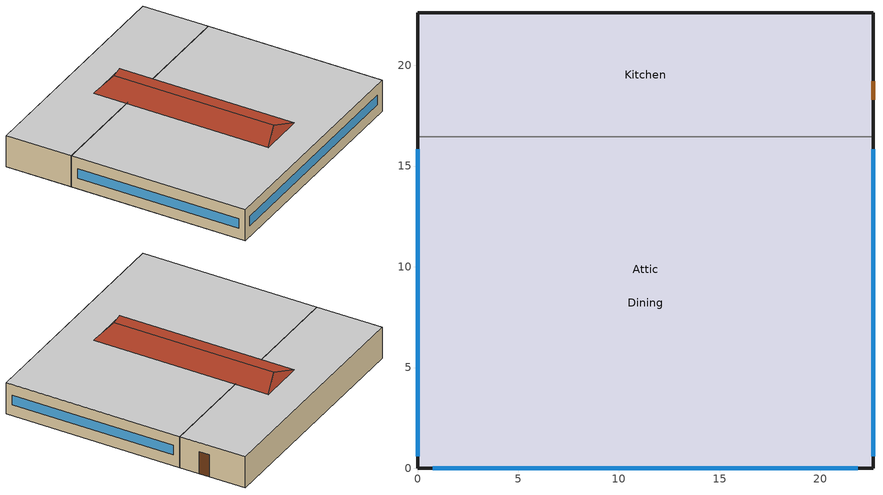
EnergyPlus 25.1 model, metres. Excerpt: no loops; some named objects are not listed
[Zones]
Dining
 floor ground (Dining_Floor_Ffactor): 22.61,16.44 22.61,0 0,0 0,16.44 z0
 wall outside (ExtWall_MetalFramed_NonRes): 0,16.44 0,0 22.61,0 22.61,16.44 z0:3.05
 wall to Kitchen (IntWall_MetalFramed): 22.61,16.44 0,16.44 z0:3.05
 window (FixedWindow_NonRes): 22.61,0.6 22.61,15.84 / 0.75,0 21.86,0 / 0,15.84 0,0.6 z1.07:1.98
Kitchen
 floor ground (Kitchen_Floor_Ffactor): 22.61,22.61 22.61,16.44 0,16.44 0,22.61 z0
 wall outside (ExtWall_MetalFramed_NonRes): 22.61,16.44 22.61,22.61 0,22.61 0,16.44 z0:3.05
 door (Swinging Door_con): 22.61,18.29 22.61,19.21 z0:2.13
Attic
 floor to Dining (AtticFloor): 0,0 0,16.44 22.61,16.44 22.61,0 z0
 floor to Kitchen (AtticFloor): 22.61,22.61 22.61,16.44 0,16.44 0,22.61 z0
 roof outside (TiltedRoof_Attic): 0,0,0 22.61,0,0 11.3,3.77,3.77; 22.61,22.61,0 0,22.61,0 11.3,18.84,3.77; 0,22.61,0 0,0,0 11.3,3.77,3.77 11.3,18.84,3.77; 22.61,0,0 22.61,22.61,0 11.3,18.84,3.77 11.3,3.77,3.77
[Building]
RestaurantSitDown: North Axis {deg}=0; Solar Distribution=FullExterior; Maximum Number of Warmup Days=50
[Site:Location]
SANTA MARIA: Latitude {deg}=38.58; Longitude {deg}=-121.49; Time Zone {hr}=-8; Elevation {m}=73.7616
[SizingPeriod:DesignDay] Day of Month=21; Dry-Bulb Temperature Range Modifier Type=DefaultMultipliers; Humidity Condition Type=WetBulb; Barometric Pressure {Pa}=100456; Wind Speed {m/s}=2.5; Rain Indicator=No; Snow Indicator=No; Daylight Saving Time Indicator=No
Name | Month | Day Type | Maximum Dry-Bulb Temperature {C} | Daily Dry-Bulb Temperature Range {deltaC} | Wetbulb or DewPoint at Maximum Dry-Bulb {C} | Wind Direction {deg} | Solar Model Indicator | ASHRAE Clear Sky Optical Depth for Beam Irradiance (taub) | ASHRAE Clear Sky Optical Depth for Diffuse Irradiance (taud) | Sky Clearness
SANTA MARIA  August .4% Condns DB=>MCWB | 8 | SummerDesignDay | 28.6 | 9.9 | 18.7 | 310 | ASHRAETau | 0.347 | 2.497
SANTA MARIA  July .4% Condns DB=>MCWB | 7 | SummerDesignDay | 27.9 | 9.8 | 19.1 | 310 | ASHRAETau | 0.361 | 2.49
SANTA MARIA  June .4% Condns DB=>MCWB | 6 | SummerDesignDay | 28.5 | 10.4 | 18.5 | 310 | ASHRAETau | 0.352 | 2.461
SANTA MARIA  November .4% Condns DB=>MCWB | 11 | SummerDesignDay | 29.1 | 13.1 | 15.8 | 310 | ASHRAETau | 0.304 | 2.599
SANTA MARIA  October .4% Condns DB=>MCWB | 10 | SummerDesignDay | 33.1 | 12.8 | 17.3 | 310 | ASHRAETau | 0.342 | 2.517
SANTA MARIA  September .4% Condns DB=>MCWB | 9 | SummerDesignDay | 32.4 | 11.3 | 18.2 | 310 | ASHRAETau | 0.347 | 2.503
SANTA MARIA Ann Htg 99.6% Condns DB | 12 | WinterDesignDay | 0.9 | 0 | 0.9 | 120 | ASHRAEClearSky |  |  | 0
[Site:WaterMainsTemperature]
Calculation Method=Schedule; Temperature Schedule=WaterMainCZ05
[Material] Thermal Absorptance=0.9; Solar Absorptance=0.7
Name | Roughness | Thickness {m} | Conductivity {W/m-K} | Density {kg/m3} | Specific Heat {J/kg-K} | Visible Absorptance
Air - Metal Wall Framing - 16 or 24 in. OC | Smooth | 0.1397 | 1.22017 | 1.28148 | 1004.832 | 0.7
ExtWall_MetalFramed_NonRes Insulation | Smooth | 0.0047498 | 0.0230188 | 16.0185 | 1130.436 | 0.7
Gypsum Board - 5/8 in. | MediumRough | 0.016002 | 0.158656 | 640.739 | 1130.436 | 0.8
Stucco - 7/8 in. | MediumRough | 0.022352 | 0.700948 | 1855.1 | 837.36 | 0.8
Asphalt Shingle | VeryRough | 0.0032 | 0.04 | 1120 | 1260 | 0.7
Plywood - 5/8 in | Smooth | 0.016002 | 0.11544 | 480.554 | 1884.06 | 0.7
AtticFloor Insulation | Smooth | 0.0630682 | 0.0230188 | 16.0185 | 1130.436 | 0.7
[Material:NoMass]
Opaque Door panel_con: Roughness=MediumRough; Thermal Resistance {m2-K/W}=0.475973; Thermal Absorptance=0.9; Solar Absorptance=0.7; Visible Absorptance=0.7
[WindowMaterial:SimpleGlazingSystem]
FixedWindow_NonRes Material: U-Factor {W/m2-K}=3.54324; Solar Heat Gain Coefficient=0.415; Visible Transmittance=0.42
[Construction]
FixedWindow_NonRes: FixedWindow_NonRes Material
IntWall_MetalFramed: Gypsum Board - 5/8 in., Air - Metal Wall Framing - 16 or 24 in. OC, Gypsum Board - 5/8 in.
ExtWall_MetalFramed_NonRes: Stucco - 7/8 in., ExtWall_MetalFramed_NonRes Insulation, Air - Metal Wall Framing - 16 or 24 in. OC, Gypsum Board - 5/8 in.
TiltedRoof_Attic: Asphalt Shingle, Plywood - 5/8 in
AtticFloor: Gypsum Board - 5/8 in., AtticFloor Insulation
Swinging Door_con: Opaque Door panel_con
[Construction:FfactorGroundFloor] F-Factor {W/m-K}=1.26363
Name | Area {m2} | PerimeterExposed {m}
Dining_Floor_Ffactor | 371.748 | 55.4941
Kitchen_Floor_Ffactor | 139.405 | 34.9407
[InternalMass] Construction=IntWall_MetalFramed
Name | Zone or ZoneList | Surface Area {m2}
Dining_InternalMass_1 | Dining | 743.4961
Kitchen_InternalMass_1 | Kitchen | 278.8105
[Daylighting:Controls]
Dining_DaylCtrl: Zone or Space=Dining; Lighting Control Type=Continuousoff; Minimum Input Power Fraction for Continuous or ContinuousOff Dimming Control=0.2; Minimum Light Output Fraction for Continuous or ContinuousOff Dimming Control=0.2; Number of Stepped Control Steps=3; Probability Lighting will be Reset When Needed in Manual Stepped Control=1; Glare Calculation Daylighting Reference Point=Dining_DaylRefPt1; Glare Calculation Azimuth Angle of View Direction Clockwise from Zone y-Axis {deg}=180; Maximum Allowable Discomfort Glare Index=22; Daylighting Reference Point 1=Dining_DaylRefPt1; Fraction of Lights Controlled by Reference Point 1=0.25; Illuminance Setpoint at Reference Point 1 {lux}=215; Daylighting Reference Point 2=Dining_DaylRefPt2; Fraction of Lights Controlled by Reference Point 2=0.25; Illuminance Setpoint at Reference Point 2 {lux}=215
[Zone] Type=1; Multiplier=1; Ceiling Height {m}=autocalculate; Volume {m3}=autocalculate
Name | Floor Area {m2} | Part of Total Floor Area
Dining | 371.748 | Yes
Kitchen | 139.406 | Yes
Attic | 511.153 | No
[People] Number of People Calculation Method=People/Area; Fraction Radiant=0.3; Sensible Heat Fraction=autocalculate; Carbon Dioxide Generation Rate {m3/s-W}=3.82e-08; Enable ASHRAE 55 Comfort Warnings=No; Mean Radiant Temperature Calculation Type=EnclosureAveraged; Clothing Insulation Calculation Method=ClothingInsulationSchedule; Cold Stress Temperature Threshold {C}=15.56; Heat Stress Temperature Threshold {C}=30
Name | Zone or ZoneList or Space or SpaceList | Number of People Schedule | People per Floor Area {person/m2} | Activity Level Schedule
People_Dining | Dining | RestaurantSitDownRestaurantOccupancy | 0.355209 | DiningAreaPeopleActivityLevel
People_Kitchen | Kitchen | RestaurantSitDownKitchenOccupancy | 0.0322918 | KitchenPeopleActivityLevel
[Lights] Design Level Calculation Method=Watts/Area; Return Air Fraction=0; Fraction Radiant=0.58; Fraction Visible=0; Fraction Replaceable=1; Return Air Fraction Calculated from Plenum Temperature=No; Return Air Fraction Function of Plenum Temperature Coefficient 1=0; Return Air Fraction Function of Plenum Temperature Coefficient 2 {1/K}=0
Name | Zone or ZoneList or Space or SpaceList | Schedule | Watts per Floor Area {W/m2}
Lights_Dining | Dining | RestaurantSitDownRestaurantLights | 10.7639
Lights_Kitchen | Kitchen | RestaurantSitDownKitchenLights | 12.9167
[ElectricEquipment] Design Level Calculation Method=Watts/Area; Fraction Latent=0
Name | Zone or ZoneList or Space or SpaceList | Schedule | Watts per Floor Area {W/m2} | Fraction Radiant | Fraction Lost
Equip_Dining | Dining | RestaurantSitDownRestaurantElecEquipment | 5.38196 | 0.2 | 0
Refrig_Dining | Dining | RestaurantSitDownRestaurantRefrigeration | 2.69098 | 0 | 1
Equip_Kitchen | Kitchen | RestaurantSitDownKitchenElecEquipment | 16.1459 | 0.2 | 0
Refrig_Kitchen | Kitchen | RestaurantSitDownKitchenRefrigeration | 12.0556 | 0 | 1
[GasEquipment]
GasEquip_Kitchen: Zone or ZoneList or Space or SpaceList=Kitchen; Schedule=RestaurantSitDownKitchenGasEquipment; Design Level Calculation Method=Power/Area; Power per Floor Area {W/m2}=253.662; Fraction Latent=0; Fraction Radiant=0.15; Fraction Lost=0.85; Carbon Dioxide Generation Rate {m3/s-W}=0
[ZoneInfiltration:DesignFlowRate] Constant Term Coefficient=1; Temperature Term Coefficient=0; Velocity Squared Term Coefficient=0
Name | Zone or ZoneList or Space or SpaceList | Schedule | Design Flow Rate Calculation Method | Flow Rate per Exterior Surface Area {m3/s-m2} | Velocity Term Coefficient | Density Basis | Design Flow Rate {m3/s}
Infil_Dining | Dining | RestaurantSitDownRestaurantInfiltration | Flow/ExteriorWallArea | 0.00294778 | 0.224052 | Outdoor
Infil_Kitchen | Kitchen | RestaurantSitDownKitchenInfiltration | Flow/ExteriorWallArea | 0.00294778 | 0.224052 | Outdoor
Dining_Door_Infiltration | Dining | RestaurantSitDownDoorInfiltration | Flow/Zone |  | 0 |  | 0.614475
attic_Infiltration | attic | Always On Discrete | Flow/Zone |  | 0 |  | 0.2378
[Exterior:Lights] Control Option=AstronomicalClock
Name | Schedule | Design Level {W}
ExtLights_Motion_RestaurantSitDown | RestaurantSitDownExtLightingMotionCtrl | 760.856
ExtLights_NonMotion_RestaurantSitDown | RestaurantSitDownExtLightingNonMotionCtrl | 136.863
[AvailabilityManager:Scheduled] Schedule=Always On Discrete
BaseSys3a-Kitchen OACtrl OA System Availability Manager; BaseSys3a-Dining OACtrl OA System Availability Manager
[Refrigeration:Condenser:AirCooled] Rated Effective Total Heat Rejection Rate Curve=Refrigeration Condenser Air Cooled HR Curve; Rated Subcooling Temperature Difference {deltaC}=0; Condenser Fan Speed Control Type=TwoSpeed; Rated Fan Power {W}=350; Condenser Refrigerant Operating Charge Inventory {kg}=0; Condensate Receiver Refrigerant Inventory {kg}=0; Condensate Piping Refrigerant Inventory {kg}=0
Air Cooled Refrigeration Condenser_LT; Air Cooled Refrigeration Condenser_MT
[Refrigeration:Compressor] Refrigeration Compressor Power Curve=Refrigeration Compressor Power Curve; Refrigeration Compressor Capacity Curve=Refrigeration Compressor Capacity Curve; Rated Return Gas Temperature {C}=18.3; Mode of Operation=Subcritical
Name | Rated Subcooling {deltaC}
Refrigeration Compressor_Rack1 | 30
Refrigeration Compressor - Rack2 | 35
[Refrigeration:CompressorList]
Name | Refrigeration Compressor 1
LT_Refrigeration System Compressor List | Refrigeration Compressor_Rack1
MT_Refrigeration System Compressor List | Refrigeration Compressor - Rack2
[Refrigeration:System] Minimum Condensing Temperature {C}=21; Suction Temperature Control Type=ConstantSuctionTemperature; Sum UA Suction Piping {W/K}=0; Number of Compressor Stages=1; Intercooler Type=None; Shell-and-Coil Intercooler Effectiveness=0.8
Name | Refrigerated Case or Walkin or CaseAndWalkInList | Refrigeration Condenser | Compressor or CompressorList | Refrigeration System Working Fluid Type
LT_Refrigeration System | LT_Refrigeration System Case and Walkin List | Air Cooled Refrigeration Condenser_LT | LT_Refrigeration System Compressor List | R404a
MT_Refrigeration System | MT_Refrigeration System Case and Walkin List | Air Cooled Refrigeration Condenser_MT | MT_Refrigeration System Compressor List | R507A
[Schedule:Constant]
Always On Discrete: On Off Limits, 1
[Schedule:Day:Hourly]
DiningAreaPeopleActivityLevelWD; DiningAreaPeopleActivityLevelSat; DiningAreaPeopleActivityLevelSun: Activity Level, 161.2, 161.2, 161.2, 161.2, 161.2, 161.2, 161.2, 161.2, 161.2, 161.2, 161.2, 161.2, 161.2, 161.2, 161.2, 161.2, 161.2, 161.2, 161.2, 161.2, 161.2, 161.2, 161.2, 161.2
KitchenPeopleActivityLevelWD; KitchenPeopleActivityLevelSat; KitchenPeopleActivityLevelSun: Activity Level, 219.8, 219.8, 219.8, 219.8, 219.8, 219.8, 219.8, 219.8, 219.8, 219.8, 219.8, 219.8, 219.8, 219.8, 219.8, 219.8, 219.8, 219.8, 219.8, 219.8, 219.8, 219.8, 219.8, 219.8
RestaurantSitDownRestaurantOccupancyWD; RestaurantSitDownKitchenoccupancyWD: Fraction, 0.05, 0, 0, 0, 0, 0.05, 0.1, 0.4, 0.4, 0.4, 0.2, 0.5, 0.8, 0.7, 0.4, 0.2, 0.25, 0.5, 0.8, 0.8, 0.8, 0.5, 0.35, 0.2
RestaurantSitDownRestaurantOccupancySat; RestaurantSitDownKitchenoccupancySat: Fraction, 0.05, 0, 0, 0, 0, 0, 0.05, 0.5, 0.5, 0.4, 0.2, 0.45, 0.5, 0.5, 0.35, 0.3, 0.3, 0.3, 0.7, 0.9, 0.7, 0.65, 0.55, 0.35
RestaurantSitDownRestaurantOccupancySun; RestaurantSitDownKitchenoccupancySun: Fraction, 0.05, 0, 0, 0, 0, 0, 0.05, 0.5, 0.5, 0.2, 0.2, 0.3, 0.5, 0.5, 0.3, 0.2, 0.25, 0.35, 0.55, 0.65, 0.7, 0.35, 0.2, 0.2
RestaurantSitDownRestaurantLightsWD; RestaurantSitDownRestaurantLightsSat; RestaurantSitDownKitchenLightsWD; RestaurantSitDownKitchenLightsSat: Fraction, 0.15, 0.15, 0.15, 0.15, 0.15, 0.2, 0.3, 0.67, 0.73, 0.75, 0.85, 0.85, 0.85, 0.83, 0.72, 0.65, 0.67, 0.75, 0.85, 0.85, 0.85, 0.75, 0.57, 0.3
RestaurantSitDownRestaurantLightsSun; RestaurantSitDownKitchenLightsSun: Fraction, 0.2, 0.15, 0.15, 0.15, 0.15, 0.15, 0.3, 0.67, 0.73, 0.75, 0.85, 0.85, 0.85, 0.83, 0.72, 0.65, 0.67, 0.75, 0.85, 0.85, 0.85, 0.75, 0.57, 0.3
RestaurantSitDownRestaurantElecEquipmentWD; RestaurantSitDownRestaurantElecEquipmentSat; RestaurantSitDownKitchenElecEquipmentWD; RestaurantSitDownKitchenElecEquipmentSat: Fraction, 0.15, 0.15, 0.15, 0.15, 0.15, 0.2, 0.3, 0.72, 0.78, 0.8, 0.9, 0.9, 0.9, 0.88, 0.77, 0.7, 0.72, 0.8, 0.9, 0.9, 0.9, 0.8, 0.62, 0.3
RestaurantSitDownRestaurantElecEquipmentSun; RestaurantSitDownKitchenElecEquipmentSun: Fraction, 0.2, 0.15, 0.15, 0.15, 0.15, 0.15, 0.3, 0.72, 0.78, 0.8, 0.9, 0.9, 0.9, 0.88, 0.77, 0.7, 0.72, 0.8, 0.9, 0.9, 0.9, 0.8, 0.62, 0.3
RestaurantSitDownRestaurantInfiltrationWD; RestaurantSitDownKitchenInfiltrationWD: Fraction, 0.25, 0, 0, 1, 0.25, 0.25, 0.25, 0.25, 0.25, 0.25, 0.25, 0.25, 0.25, 0.25, 0.25, 0.25, 0.25, 0.25, 0.25, 0.25, 0.25, 0.25, 0.25, 0.25
RestaurantSitDownRestaurantInfiltrationSat; RestaurantSitDownRestaurantInfiltrationSun; RestaurantSitDownKitchenInfiltrationSat; RestaurantSitDownKitchenInfiltrationSun: Fraction, 0.25, 0, 0, 1, 1, 0.25, 0.25, 0.25, 0.25, 0.25, 0.25, 0.25, 0.25, 0.25, 0.25, 0.25, 0.25, 0.25, 0.25, 0.25, 0.25, 0.25, 0.25, 0.25
RestaurantSitDownRestaurantRefrigerationWD; RestaurantSitDownRestaurantRefrigerationSat; RestaurantSitDownRestaurantRefrigerationSun; RestaurantSitDownKitchenRefrigerationWD; RestaurantSitDownKitchenRefrigerationSat; RestaurantSitDownKitchenRefrigerationSun: Fraction, 0.9, 0.9, 0.9, 0.9, 0.9, 0.9, 0.9, 0.9, 0.9, 0.9, 0.9, 0.9, 0.9, 0.9, 0.9, 0.9, 0.9, 0.9, 0.9, 0.9, 0.9, 0.9, 0.9, 0.9
RestaurantSitDownKitchenGasEquipmentWD; RestaurantSitDownKitchenGasEquipmentSat; RestaurantSitDownKitchenGasEquipmentSun: Fraction, 0, 0, 0, 0, 0, 0, 0.3, 0.5, 0.5, 0.5, 0.8, 0.8, 0.9, 0.9, 0.5, 0.5, 0.5, 0.9, 0.9, 0.9, 0.8, 0.4, 0.2, 0.2
RestaurantSitDownExtLightingNonMotionCtrlWD; RestaurantSitDownExtLightingNonMotionCtrlSat; RestaurantSitDownExtLightingNonMotionCtrlSun: Fraction, 1, 1, 1, 1, 1, 1, 1, 1, 1, 1, 1, 1, 1, 1, 1, 1, 1, 1, 1, 1, 1, 1, 1, 1
RestaurantSitDownExtLightingMotionCtrlWD: Fraction, 0, 0, 0, 0, 0, 1, 1, 1, 1, 1, 1, 1, 1, 1, 1, 1, 1, 1, 1, 1, 1, 1, 0, 0
RestaurantSitDownExtLightingMotionCtrlSat; RestaurantSitDownExtLightingMotionCtrlSun: Fraction, 0, 0, 0, 0, 0, 1, 1, 1, 1, 1, 1, 1, 1, 1, 1, 1, 1, 1, 1, 1, 1, 1, 1, 1
[Schedule:Week:Daily]
DiningAreaPeopleActivityLevelWk: DiningAreaPeopleActivityLevelSun, DiningAreaPeopleActivityLevelWD, DiningAreaPeopleActivityLevelWD, DiningAreaPeopleActivityLevelWD, DiningAreaPeopleActivityLevelWD, DiningAreaPeopleActivityLevelWD, DiningAreaPeopleActivityLevelSat, DiningAreaPeopleActivityLevelSun, DiningAreaPeopleActivityLevelWD, DiningAreaPeopleActivityLevelWD, DiningAreaPeopleActivityLevelSun, DiningAreaPeopleActivityLevelSun
KitchenPeopleActivityLevelWk: KitchenPeopleActivityLevelSun, KitchenPeopleActivityLevelWD, KitchenPeopleActivityLevelWD, KitchenPeopleActivityLevelWD, KitchenPeopleActivityLevelWD, KitchenPeopleActivityLevelWD, KitchenPeopleActivityLevelSat, KitchenPeopleActivityLevelSun, KitchenPeopleActivityLevelWD, KitchenPeopleActivityLevelWD, KitchenPeopleActivityLevelSun, KitchenPeopleActivityLevelSun
RestaurantSitDownExtLightingMotionCtrlWk: RestaurantSitDownExtLightingMotionCtrlSun, RestaurantSitDownExtLightingMotionCtrlWD, RestaurantSitDownExtLightingMotionCtrlWD, RestaurantSitDownExtLightingMotionCtrlWD, RestaurantSitDownExtLightingMotionCtrlWD, RestaurantSitDownExtLightingMotionCtrlWD, RestaurantSitDownExtLightingMotionCtrlSat, RestaurantSitDownExtLightingMotionCtrlSun, RestaurantSitDownExtLightingMotionCtrlWD, RestaurantSitDownExtLightingMotionCtrlWD, RestaurantSitDownExtLightingMotionCtrlSun, RestaurantSitDownExtLightingMotionCtrlSun
RestaurantSitDownExtLightingNonMotionCtrlWk: RestaurantSitDownExtLightingNonMotionCtrlSun, RestaurantSitDownExtLightingNonMotionCtrlWD, RestaurantSitDownExtLightingNonMotionCtrlWD, RestaurantSitDownExtLightingNonMotionCtrlWD, RestaurantSitDownExtLightingNonMotionCtrlWD, RestaurantSitDownExtLightingNonMotionCtrlWD, RestaurantSitDownExtLightingNonMotionCtrlSat, RestaurantSitDownExtLightingNonMotionCtrlSun, RestaurantSitDownExtLightingNonMotionCtrlWD, RestaurantSitDownExtLightingNonMotionCtrlWD, RestaurantSitDownExtLightingNonMotionCtrlSun, RestaurantSitDownExtLightingNonMotionCtrlSun
RestaurantSitDownKitchenElecEquipmentWk: RestaurantSitDownKitchenElecEquipmentSun, RestaurantSitDownKitchenElecEquipmentWD, RestaurantSitDownKitchenElecEquipmentWD, RestaurantSitDownKitchenElecEquipmentWD, RestaurantSitDownKitchenElecEquipmentWD, RestaurantSitDownKitchenElecEquipmentWD, RestaurantSitDownKitchenElecEquipmentSat, RestaurantSitDownKitchenElecEquipmentSun, RestaurantSitDownKitchenElecEquipmentWD, RestaurantSitDownKitchenElecEquipmentWD, RestaurantSitDownKitchenElecEquipmentSun, RestaurantSitDownKitchenElecEquipmentSun
RestaurantSitDownKitchenGasEquipmentWk: RestaurantSitDownKitchenGasEquipmentSun, RestaurantSitDownKitchenGasEquipmentWD, RestaurantSitDownKitchenGasEquipmentWD, RestaurantSitDownKitchenGasEquipmentWD, RestaurantSitDownKitchenGasEquipmentWD, RestaurantSitDownKitchenGasEquipmentWD, RestaurantSitDownKitchenGasEquipmentSat, RestaurantSitDownKitchenGasEquipmentSun, RestaurantSitDownKitchenGasEquipmentWD, RestaurantSitDownKitchenGasEquipmentWD, RestaurantSitDownKitchenGasEquipmentSun, RestaurantSitDownKitchenGasEquipmentSun
RestaurantSitDownKitchenInfiltrationWk: RestaurantSitDownKitchenInfiltrationSun, RestaurantSitDownKitchenInfiltrationWD, RestaurantSitDownKitchenInfiltrationWD, RestaurantSitDownKitchenInfiltrationWD, RestaurantSitDownKitchenInfiltrationWD, RestaurantSitDownKitchenInfiltrationWD, RestaurantSitDownKitchenInfiltrationSat, RestaurantSitDownKitchenInfiltrationSun, RestaurantSitDownKitchenInfiltrationWD, RestaurantSitDownKitchenInfiltrationWD, RestaurantSitDownKitchenInfiltrationSun, RestaurantSitDownKitchenInfiltrationSun
RestaurantSitDownKitchenLightsWk: RestaurantSitDownKitchenLightsSun, RestaurantSitDownKitchenLightsWD, RestaurantSitDownKitchenLightsWD, RestaurantSitDownKitchenLightsWD, RestaurantSitDownKitchenLightsWD, RestaurantSitDownKitchenLightsWD, RestaurantSitDownKitchenLightsSat, RestaurantSitDownKitchenLightsSun, RestaurantSitDownKitchenLightsWD, RestaurantSitDownKitchenLightsWD, RestaurantSitDownKitchenLightsSun, RestaurantSitDownKitchenLightsSun
RestaurantSitDownKitchenRefrigerationWk: RestaurantSitDownKitchenRefrigerationSun, RestaurantSitDownKitchenRefrigerationWD, RestaurantSitDownKitchenRefrigerationWD, RestaurantSitDownKitchenRefrigerationWD, RestaurantSitDownKitchenRefrigerationWD, RestaurantSitDownKitchenRefrigerationWD, RestaurantSitDownKitchenRefrigerationSat, RestaurantSitDownKitchenRefrigerationSun, RestaurantSitDownKitchenRefrigerationWD, RestaurantSitDownKitchenRefrigerationWD, RestaurantSitDownKitchenRefrigerationSun, RestaurantSitDownKitchenRefrigerationSun
RestaurantSitDownKitchenoccupancyWk: RestaurantSitDownKitchenoccupancySun, RestaurantSitDownKitchenoccupancyWD, RestaurantSitDownKitchenoccupancyWD, RestaurantSitDownKitchenoccupancyWD, RestaurantSitDownKitchenoccupancyWD, RestaurantSitDownKitchenoccupancyWD, RestaurantSitDownKitchenoccupancySat, RestaurantSitDownKitchenoccupancySun, RestaurantSitDownKitchenoccupancyWD, RestaurantSitDownKitchenoccupancyWD, RestaurantSitDownKitchenoccupancySun, RestaurantSitDownKitchenoccupancySun
RestaurantSitDownRestaurantElecEquipmentWk: RestaurantSitDownRestaurantElecEquipmentSun, RestaurantSitDownRestaurantElecEquipmentWD, RestaurantSitDownRestaurantElecEquipmentWD, RestaurantSitDownRestaurantElecEquipmentWD, RestaurantSitDownRestaurantElecEquipmentWD, RestaurantSitDownRestaurantElecEquipmentWD, RestaurantSitDownRestaurantElecEquipmentSat, RestaurantSitDownRestaurantElecEquipmentSun, RestaurantSitDownRestaurantElecEquipmentWD, RestaurantSitDownRestaurantElecEquipmentWD, RestaurantSitDownRestaurantElecEquipmentSun, RestaurantSitDownRestaurantElecEquipmentSun
RestaurantSitDownRestaurantInfiltrationWk: RestaurantSitDownRestaurantInfiltrationSun, RestaurantSitDownRestaurantInfiltrationWD, RestaurantSitDownRestaurantInfiltrationWD, RestaurantSitDownRestaurantInfiltrationWD, RestaurantSitDownRestaurantInfiltrationWD, RestaurantSitDownRestaurantInfiltrationWD, RestaurantSitDownRestaurantInfiltrationSat, RestaurantSitDownRestaurantInfiltrationSun, RestaurantSitDownRestaurantInfiltrationWD, RestaurantSitDownRestaurantInfiltrationWD, RestaurantSitDownRestaurantInfiltrationSun, RestaurantSitDownRestaurantInfiltrationSun
RestaurantSitDownRestaurantLightsWk: RestaurantSitDownRestaurantLightsSun, RestaurantSitDownRestaurantLightsWD, RestaurantSitDownRestaurantLightsWD, RestaurantSitDownRestaurantLightsWD, RestaurantSitDownRestaurantLightsWD, RestaurantSitDownRestaurantLightsWD, RestaurantSitDownRestaurantLightsSat, RestaurantSitDownRestaurantLightsSun, RestaurantSitDownRestaurantLightsWD, RestaurantSitDownRestaurantLightsWD, RestaurantSitDownRestaurantLightsSun, RestaurantSitDownRestaurantLightsSun
RestaurantSitDownRestaurantOccupancyWk: RestaurantSitDownRestaurantOccupancySun, RestaurantSitDownRestaurantOccupancyWD, RestaurantSitDownRestaurantOccupancyWD, RestaurantSitDownRestaurantOccupancyWD, RestaurantSitDownRestaurantOccupancyWD, RestaurantSitDownRestaurantOccupancyWD, RestaurantSitDownRestaurantOccupancySat, RestaurantSitDownRestaurantOccupancySun, RestaurantSitDownRestaurantOccupancyWD, RestaurantSitDownRestaurantOccupancyWD, RestaurantSitDownRestaurantOccupancySun, RestaurantSitDownRestaurantOccupancySun
RestaurantSitDownRestaurantRefrigerationWk: RestaurantSitDownRestaurantRefrigerationSun, RestaurantSitDownRestaurantRefrigerationWD, RestaurantSitDownRestaurantRefrigerationWD, RestaurantSitDownRestaurantRefrigerationWD, RestaurantSitDownRestaurantRefrigerationWD, RestaurantSitDownRestaurantRefrigerationWD, RestaurantSitDownRestaurantRefrigerationSat, RestaurantSitDownRestaurantRefrigerationSun, RestaurantSitDownRestaurantRefrigerationWD, RestaurantSitDownRestaurantRefrigerationWD, RestaurantSitDownRestaurantRefrigerationSun, RestaurantSitDownRestaurantRefrigerationSun
[Schedule:Year]
DiningAreaPeopleActivityLevel: Activity Level, DiningAreaPeopleActivityLevelWk, 1, 1, 12, 31
KitchenPeopleActivityLevel: Activity Level, KitchenPeopleActivityLevelWk, 1, 1, 12, 31
RestaurantSitDownExtLightingMotionCtrl: Fraction, RestaurantSitDownExtLightingMotionCtrlWk, 1, 1, 12, 31
RestaurantSitDownExtLightingNonMotionCtrl: Fraction, RestaurantSitDownExtLightingNonMotionCtrlWk, 1, 1, 12, 31
RestaurantSitDownKitchenElecEquipment: Fraction, RestaurantSitDownKitchenElecEquipmentWk, 1, 1, 12, 31
RestaurantSitDownKitchenGasEquipment: Fraction, RestaurantSitDownKitchenGasEquipmentWk, 1, 1, 12, 31
RestaurantSitDownKitchenInfiltration: Fraction, RestaurantSitDownKitchenInfiltrationWk, 1, 1, 12, 31
RestaurantSitDownKitchenLights: Fraction, RestaurantSitDownKitchenLightsWk, 1, 1, 12, 31
RestaurantSitDownKitchenRefrigeration: Fraction, RestaurantSitDownKitchenRefrigerationWk, 1, 1, 12, 31
RestaurantSitDownKitchenoccupancy: Fraction, RestaurantSitDownKitchenoccupancyWk, 1, 1, 12, 31
RestaurantSitDownRestaurantElecEquipment: Fraction, RestaurantSitDownRestaurantElecEquipmentWk, 1, 1, 12, 31
RestaurantSitDownRestaurantInfiltration: Fraction, RestaurantSitDownRestaurantInfiltrationWk, 1, 1, 12, 31
RestaurantSitDownRestaurantLights: Fraction, RestaurantSitDownRestaurantLightsWk, 1, 1, 12, 31
RestaurantSitDownRestaurantOccupancy: Fraction, RestaurantSitDownRestaurantOccupancyWk, 1, 1, 12, 31
RestaurantSitDownRestaurantRefrigeration: Fraction, RestaurantSitDownRestaurantRefrigerationWk, 1, 1, 12, 31
[Schedule:Compact]
RestaurantSitDownDoorInfiltration: Through: 12/31, For: Weekdays, Until: 06:00, 0, Until: 07:00, 0.144, Until: 10:00, 0.462, Until: 11:00, 0.258, Until: 12:00, 0.558, Until: 13:00, 0.829, Until: 14:00, 0.74, Until: 15:00, 0.462, Until: 16:00, 0.258, Until: 17:00, 0.363, Until: 18:00, 0.558, Until: 21:00, 0.829, Until: 22:00, 0.558, Until: 23:00, 0.363, Until: 24:00, 0.258, For: SummerDesignDay, Until: 24:00, 1, For: WinterDesignDay, Until: 24:00, 0, For: Saturday, Until: 06:00, 0, Until: 07:00, 0.144, Until: 09:00, 0.558, Until: 10:00, 0.462, Until: 11:00, 0.258, Until: 12:00, 0.462, Until: 14:00, 0.558, Until: 15:00, 0.462, Until: 18:00, 0.363, Until: 19:00, 0.74, Until: 20:00, 0.915, Until: 21:00, 0.74, Until: 22:00, 0.65, Until: 23:00, 0.558, Until: 24:00, 0.363, For: Sunday Holidays AllOtherDays, Until: 06:00, 0, Until: 07:00, 0.144, Until: 09:00, 0.558, Until: 11:00, 0.258, Until: 12:00, 0.363, Until: 14:00, 0.558, Until: 15:00, 0.363, Until: 16:00, 0.258, Until: 17:00, 0.363, Until: 18:00, 0.462, Until: 19:00, 0.558, Until: 20:00, 0.65, Until: 21:00, 0.74, Until: 22:00, 0.462, Until: 24:00, 0.258
WaterMainCZ05: Through: 1/31, For: AllDays, Until: 24:00, 11.17, Through: 2/28, For: AllDays, Until: 24:00, 10.89, Through: 3/31, For: AllDays, Until: 24:00, 11.44, Through: 4/30, For: AllDays, Until: 24:00, 11.61, Through: 5/31, For: AllDays, Until: 24:00, 11.44, Through: 6/30, For: AllDays, Until: 24:00, 12.5, Through: 7/31, For: AllDays, Until: 24:00, 12.67, Through: 8/31, For: AllDays, Until: 24:00, 13.17, Through: 9/30, For: AllDays, Until: 24:00, 12.94, Through: 10/31, For: AllDays, Until: 24:00, 13, Through: 11/30, For: AllDays, Until: 24:00, 12.67, Through: 12/31, For: AllDays, Until: 24:00, 11.5
[Curve:Linear]
Refrigeration Condenser Air Cooled HR Curve: Coefficient1 Constant=0; Coefficient2 x=22000; Minimum Value of x=5; Maximum Value of x=22.2
[Curve:Bicubic] Minimum Value of x=-23.3; Maximum Value of x=7.2; Minimum Value of y=10; Maximum Value of y=60; Input Unit Type for X=Temperature; Input Unit Type for Y=Temperature
Name | Coefficient1 Constant | Coefficient2 x | Coefficient3 x**2 | Coefficient4 y | Coefficient5 y**2 | Coefficient6 x*y | Coefficient7 x**3 | Coefficient8 y**3 | Coefficient9 x**2*y | Coefficient10 x*y**2 | Output Unit Type
Refrigeration Compressor Capacity Curve | 83249.9 | 3147.96 | 44.9276 | -1035.51 | 3.74692 | -37.3907 | 0.179897 | -0.0199971 | -0.481641 | 0.0428673 | Capacity
Refrigeration Compressor Power Curve | 4451.46 | -166.108 | -5.35664 | 263.553 | -0.958849 | 8.09252 | -0.0239354 | 0.000633306 | 0.0778798 | -0.0167386 | Power
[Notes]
From counter.inc created by EP-Launch when running groups of files
Output files                          RestaurantSitDown_T24-Pre-1978-V1_5_Santa Maria
Run description                       T24-Pre-1978-V1: 5: Santa Maria
Parent Run
Run Flag                              True
Weather                               USA_CA_723940_SANTA-MARIA-AP_TMY_2000-2020K.epw
Default equipment values. May be overridden by later values.
End of default equipment values.
Case                                            T24-Pre-1978-V1
City                                            Santa Maria
